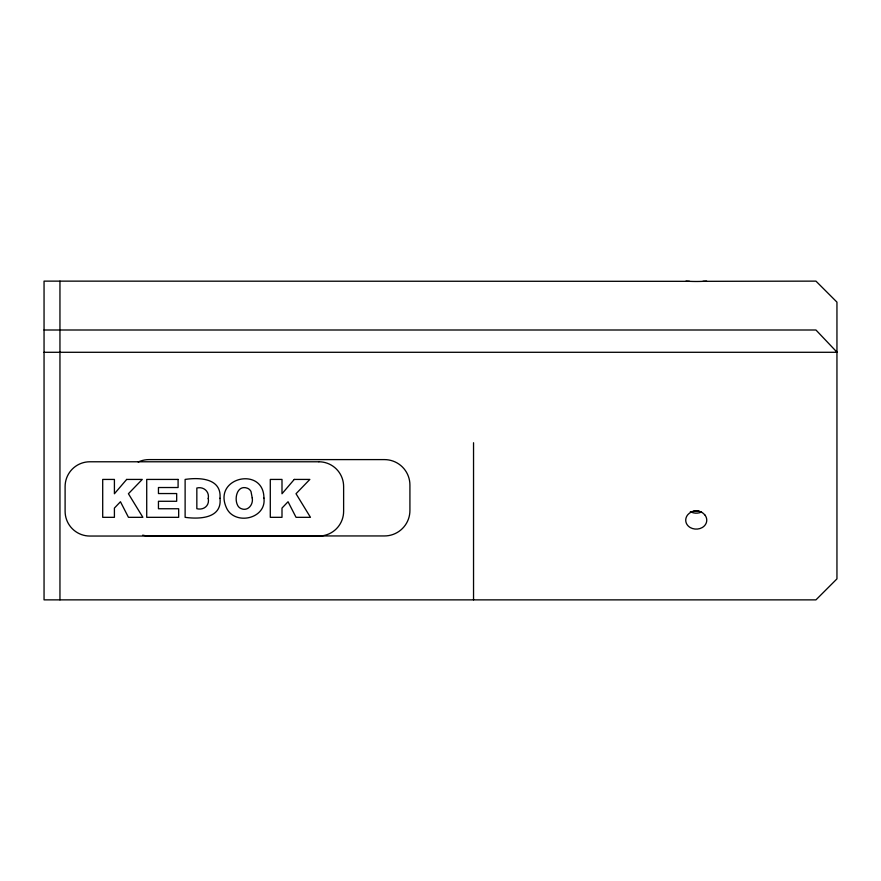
<?xml version="1.0" encoding="UTF-8"?>
<svg xmlns="http://www.w3.org/2000/svg" width="881" height="881" viewBox="0 0 881 881"><rect width="100%" height="100%" fill="white"/><g stroke="black" fill="none" stroke-linecap="round" stroke-linejoin="round"><path stroke-width="1.32" d="M694.272 511.101L694.602 511.046A10.462 9.46 0 0 1 697.884 511.046L698.204 511.101A10.495 9.206 0 0 1 700.703 511.883M689.548 281.325L44.05 281.127L44.05 599.862L815.949 599.873L836.95 578.872L836.95 302.128L815.949 281.127L702.928 281.325M706.606 281.138L703.897 281.281A10.495 0.628 0 0 1 688.59 281.281L685.991 281.138M44.05 330.001L815.949 330.001L836.95 352.147M44.05 352.29L836.95 352.29M704.734 514.79L704.536 514.559A10.495 9.361 0 0 0 687.94 514.559L687.753 514.79A10.495 9.206 0 0 0 685.825 519.041A10.495 9.052 0 0 0 686.365 523.259L686.475 523.523A10.506 8.887 0 0 0 690.33 527.598A10.484 8.689 0 0 0 702.146 527.598A10.506 8.887 0 0 0 706 523.523L706.122 523.259A10.495 9.052 0 0 0 706.661 519.052A10.495 9.206 0 0 0 704.723 514.79M473.538 442.736L473.538 599.873M59.952 281.127L59.952 599.862M691.178 512.136A10.495 9.206 0 0 1 694.261 511.167M701.584 511.949A10.484 8.766 0 0 1 701.034 512.213L701.012 512.224A10.462 8.568 0 0 1 691.475 512.224A10.484 8.766 0 0 1 690.341 511.663M138.196 462.018A25.45 25.45 0 0 1 149.032 459.596L384.457 459.596A25.45 25.45 0 0 1 409.918 485.046L409.918 510.495A25.45 25.45 0 0 1 384.457 535.945L149.032 535.945A25.45 25.45 0 0 1 142.711 535.141M252.23 497.941C253.574 504.483 247.88 511.718 241.031 508.579A6.828 6.828 0 0 1 237.584 505.242C233.917 498.183 237.418 484.352 247.528 488.272A6.916 6.916 0 0 1 251.008 491.532L252.23 497.941M263.937 498.095C266.348 516.068 242.341 524.162 230.293 513.293A17.521 17.521 0 0 1 226.142 507.115C213.169 477.028 263.76 466.159 263.937 498.095M208.235 498.481C209.766 505.705 203.577 510.44 196.837 508.711L196.837 488.008C203.555 486.334 209.612 491.488 208.235 498.481M219.997 498.25C222.276 518.579 199.282 519.338 185.12 517.323L185.12 479.429C199.558 477.271 221.759 478.185 219.997 498.25M126.677 479.429L114.409 493.756L114.409 479.429L102.703 479.429L102.703 517.323L114.409 517.323L114.409 508.073L120.455 501.741L128.45 517.323L142.865 517.323L128.417 493.734L142.248 479.429L126.677 479.429M294.265 479.429L281.997 493.756L281.997 479.429L270.291 479.429L270.291 517.323L281.997 517.323L281.997 508.073L288.054 501.741L296.038 517.323L310.464 517.323L296.016 493.734L309.837 479.429L294.265 479.429M318.867 461.776L89.862 461.776A24.756 24.756 0 0 0 65.106 486.532L65.106 511.288A24.756 24.756 0 0 0 89.862 536.044L318.867 536.044A24.756 24.756 0 0 0 343.623 511.288L343.623 486.532A24.756 24.756 0 0 0 318.867 461.776M178.094 479.429L146.72 479.429L146.72 517.323L178.667 517.323L178.667 508.744L158.448 508.744L158.448 501.278L176.674 501.278L176.674 493.547L158.448 493.547L158.448 487.523L178.094 487.523L178.094 479.429"/></g></svg>
